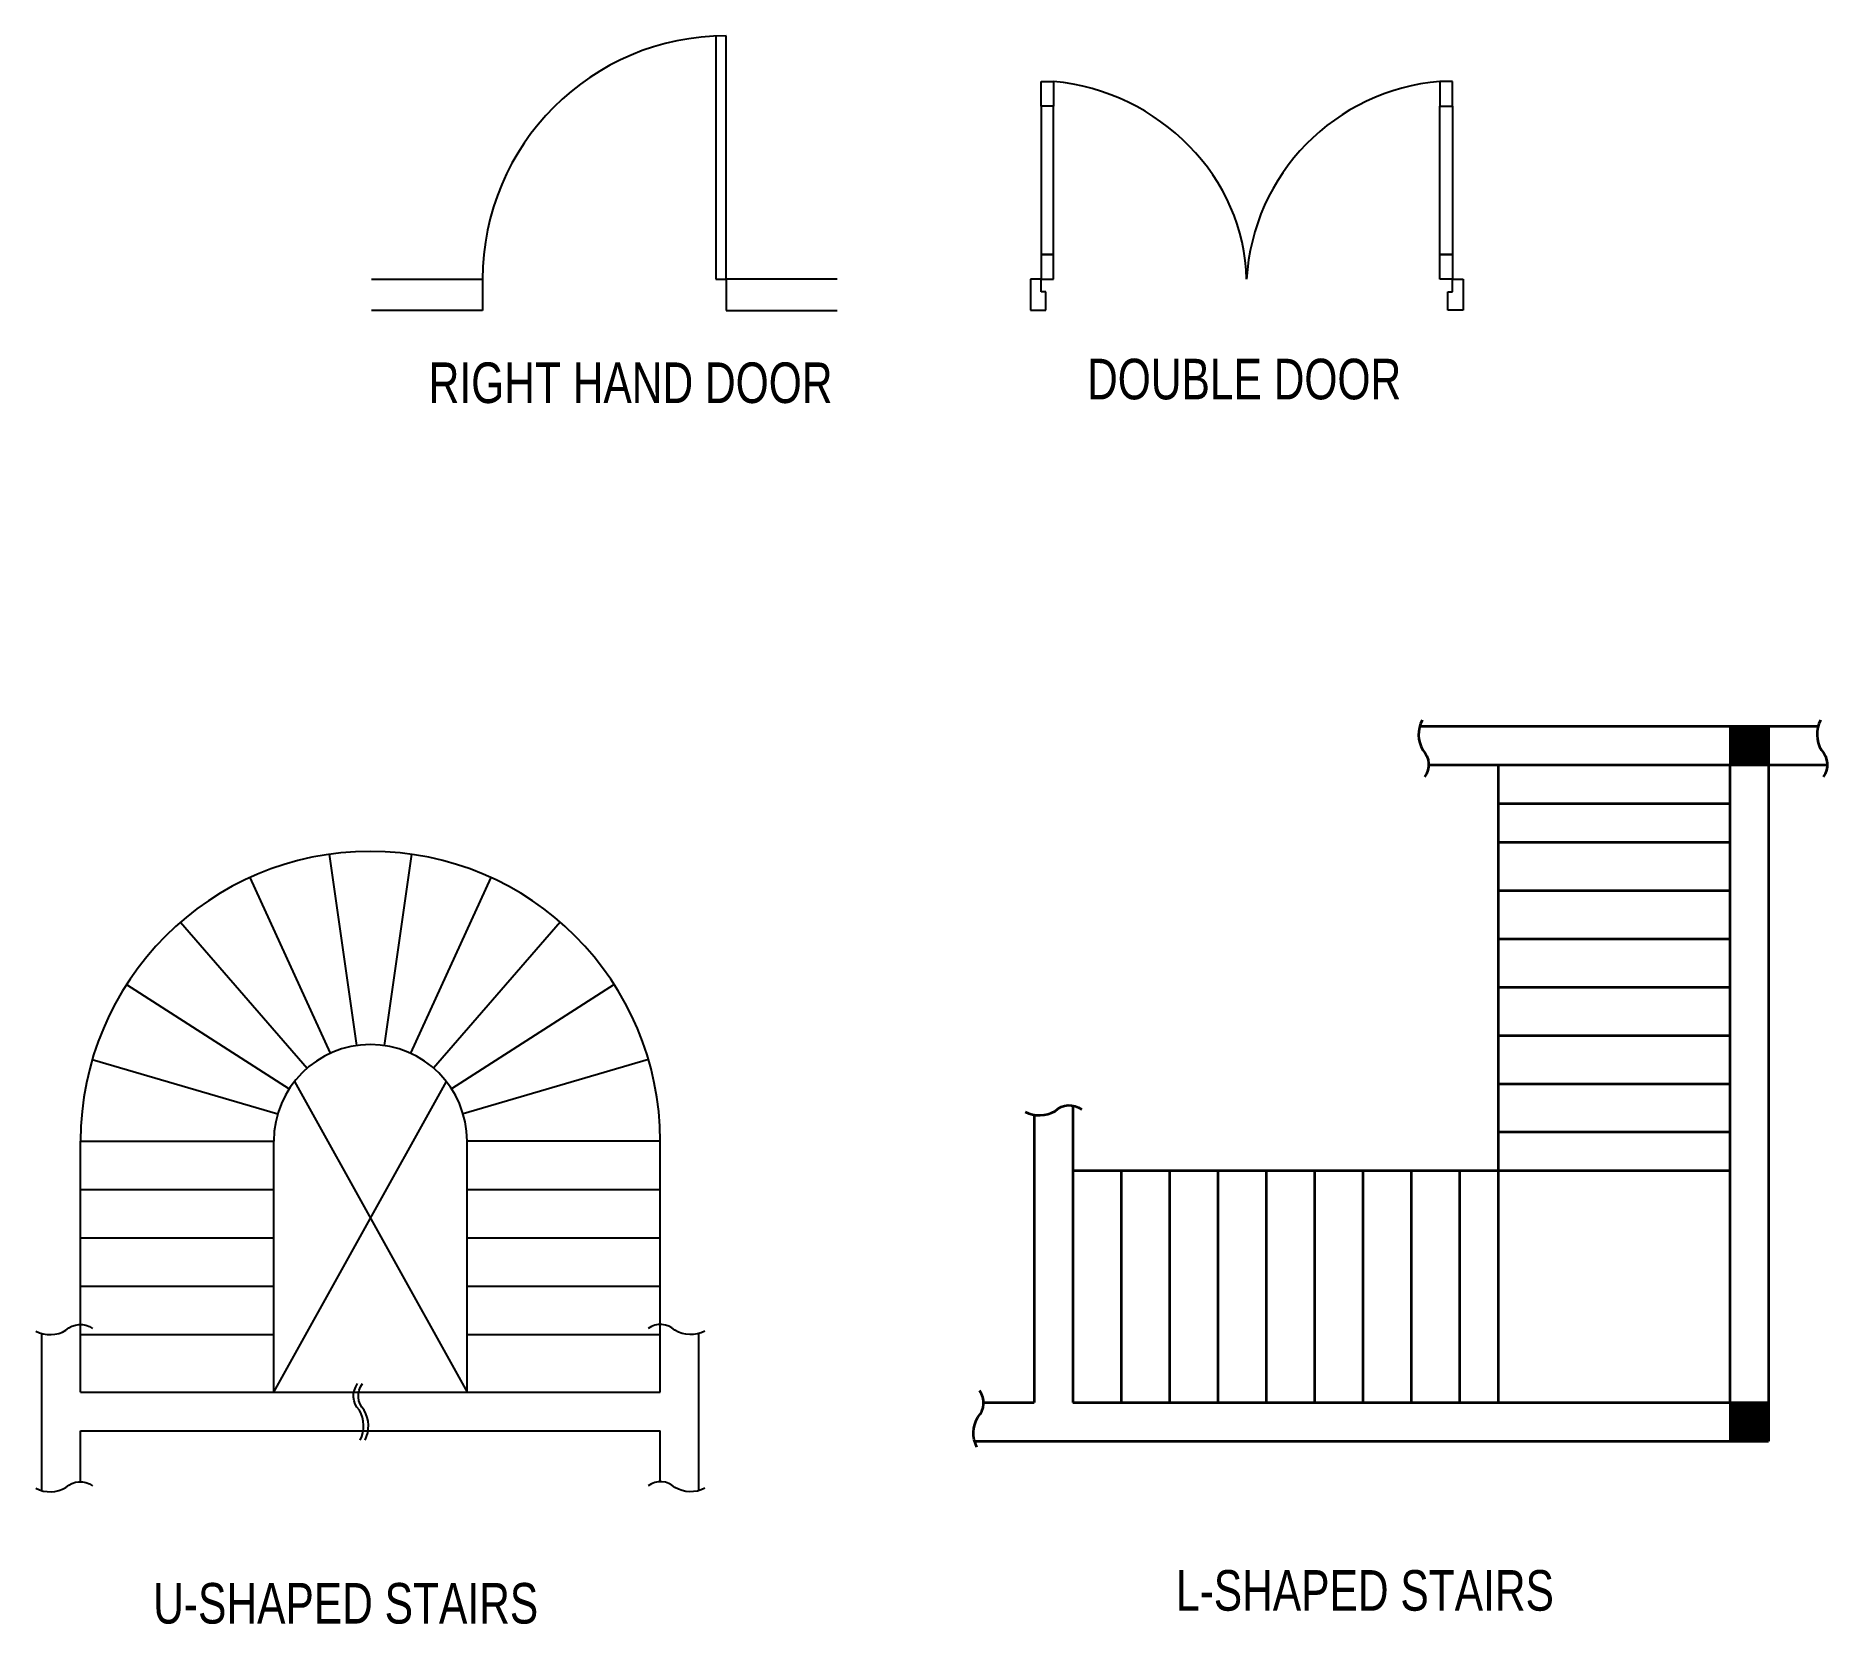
# Model space of a CAD drawing. Header units: inches. Extents: x -1068 to 4733, y -1391 to 3747.
import ezdxf

# ---------------------------------------------------------------- set-up
doc = ezdxf.new("R2010")
doc.units = ezdxf.units.IN
doc.header["$MEASUREMENT"] = 0
doc.styles.add('Ignore', font='romans.shx', dxfattribs={"width": 0.75})

# ---------------------------------------------------------------- blocks, each defined once
blk = doc.blocks.new('A$C014C1322')
for p, q in [((1114, 887.7), (1114, 100.9)), ((1146.9, 100.9), (1146.9, 888.4)), ((0, 100.9), (359.4, 100.9)), ((359.4, 100.9), (359.4, 0)), ((1114, 100.9), (1146.9, 100.9)), ((1506.2, 100.9), (1146.9, 100.9)), ((1146.9, 100.9), (1146.9, 0)), ((359.4, 0), (0, 0)), ((1146.9, 0), (1506.2, 0))]:
    blk.add_line(p, q)
blk.add_arc((1146.9, 100.9), 787.5, 90, 180)
blk = doc.blocks.new('A$C3C8A1F49')
for p, q in [((35, 660), (35, 740)), ((35, 740), (75, 740)), ((75, 740), (75, 660)), ((1325, 740), (1325, 660)), ((1365, 740), (1325, 740)), ((1365, 660), (1365, 740)), ((35, 660), (35, 180)), ((75, 660), (35, 660)), ((75, 660), (35, 660)), ((65, 660), (45, 660)), ((75, 180), (75, 660)), ((1325, 660), (1365, 660)), ((1325, 180), (1325, 660)), ((1325, 660), (1365, 660)), ((1365, 660), (1365, 180)), ((35, 180), (35, 100)), ((35, 180), (75, 180)), ((75, 180), (35, 180)), ((45, 180), (65, 180)), ((75, 100), (75, 180)), ((1325, 100), (1325, 180)), ((1325, 180), (1365, 180)), ((1365, 180), (1325, 180)), ((1365, 180), (1365, 100)), ((35, 100), (0, 100)), ((0, 100), (0, 0)), ((35, 60), (35, 100)), ((35, 100), (75, 100)), ((50, 60), (35, 60)), ((50, 50), (50, 60)), ((1365, 100), (1325, 100)), ((1350, 50), (1350, 60)), ((1350, 60), (1365, 60)), ((1365, 100), (1400, 100)), ((1365, 60), (1365, 100)), ((1400, 100), (1400, 0)), ((50, 0), (50, 50)), ((1350, 0), (1350, 50)), ((0, 0), (50, 0)), ((1400, 0), (1350, 0))]:
    blk.add_line(p, q)
blk.add_arc((1379.7, 60.8), 681.4, 94.60569, 176.6994)
blk.add_ellipse((50, 125), major_axis=(-597.1, 276.2), ratio=0.925766, start_param=-2.718612, end_param=-1.204625)
blk = doc.blocks.new('*X6')
at = {"color": 0}
for p, q in [((30550, 32250), (30750, 32450)), ((30550, 32251.4), (30748.6, 32450)), ((30550, 32252.8), (30747.2, 32450)), ((30550, 32254.2), (30745.8, 32450)), ((30550, 32255.7), (30744.3, 32450)), ((30550, 32257.1), (30742.9, 32450)), ((30550, 32258.5), (30741.5, 32450)), ((30550, 32259.9), (30740.1, 32450)), ((30550, 32261.3), (30738.7, 32450)), ((30550, 32262.7), (30737.3, 32450)), ((30550, 32264.1), (30735.9, 32450)), ((30550, 32265.6), (30734.4, 32450)), ((30550, 32267), (30733, 32450)), ((30550, 32268.4), (30731.6, 32450)), ((30550, 32269.8), (30730.2, 32450)), ((30550, 32271.2), (30728.8, 32450)), ((30550, 32272.6), (30727.4, 32450)), ((30550, 32274), (30726, 32450)), ((30550, 32275.5), (30724.5, 32450)), ((30550, 32276.9), (30723.1, 32450)), ((30550, 32278.3), (30721.7, 32450)), ((30550, 32279.7), (30720.3, 32450)), ((30550, 32281.1), (30718.9, 32450)), ((30550, 32282.5), (30717.5, 32450)), ((30550, 32283.9), (30716.1, 32450)), ((30550, 32285.4), (30714.6, 32450)), ((30550, 32286.8), (30713.2, 32450)), ((30550, 32288.2), (30711.8, 32450)), ((30550, 32289.6), (30710.4, 32450)), ((30550, 32291), (30709, 32450)), ((30550, 32292.4), (30707.6, 32450)), ((30550, 32293.8), (30706.2, 32450)), ((30550, 32295.3), (30704.7, 32450)), ((30550, 32296.7), (30703.3, 32450)), ((30550, 32298.1), (30701.9, 32450)), ((30550, 32299.5), (30700.5, 32450)), ((30550, 32300.9), (30699.1, 32450)), ((30550, 32302.3), (30697.7, 32450)), ((30550, 32303.7), (30696.3, 32450)), ((30550, 32305.2), (30694.8, 32450)), ((30550, 32306.6), (30693.4, 32450)), ((30550, 32308), (30692, 32450)), ((30550, 32309.4), (30690.6, 32450)), ((30550, 32310.8), (30689.2, 32450)), ((30550, 32312.2), (30687.8, 32450)), ((30550, 32313.6), (30686.4, 32450)), ((30550, 32315.1), (30684.9, 32450)), ((30550, 32316.5), (30683.5, 32450)), ((30550, 32317.9), (30682.1, 32450)), ((30550, 32319.3), (30680.7, 32450)), ((30550, 32320.7), (30679.3, 32450)), ((30550, 32322.1), (30677.9, 32450)), ((30550, 32323.5), (30676.5, 32450)), ((30550, 32325), (30675, 32450)), ((30550, 32326.4), (30673.6, 32450)), ((30550, 32327.8), (30672.2, 32450)), ((30550, 32329.2), (30670.8, 32450)), ((30550, 32330.6), (30669.4, 32450)), ((30550, 32332), (30668, 32450)), ((30550, 32333.4), (30666.6, 32450)), ((30550, 32334.9), (30665.1, 32450)), ((30550, 32336.3), (30663.7, 32450)), ((30550, 32337.7), (30662.3, 32450)), ((30550, 32339.1), (30660.9, 32450)), ((30550, 32340.5), (30659.5, 32450)), ((30550, 32341.9), (30658.1, 32450)), ((30550, 32343.3), (30656.7, 32450)), ((30550, 32344.8), (30655.2, 32450)), ((30550, 32346.2), (30653.8, 32450)), ((30550, 32347.6), (30652.4, 32450)), ((30550, 32349), (30651, 32450)), ((30550, 32350.4), (30649.6, 32450)), ((30550, 32351.8), (30648.2, 32450)), ((30550, 32353.2), (30646.8, 32450)), ((30550, 32354.7), (30645.3, 32450)), ((30550, 32356.1), (30643.9, 32450)), ((30550, 32357.5), (30642.5, 32450)), ((30550, 32358.9), (30641.1, 32450)), ((30550, 32360.3), (30639.7, 32450)), ((30550, 32361.7), (30638.3, 32450)), ((30550, 32363.1), (30636.9, 32450)), ((30550, 32364.6), (30635.4, 32450)), ((30550, 32366), (30634, 32450)), ((30550, 32367.4), (30632.6, 32450)), ((30550, 32368.8), (30631.2, 32450)), ((30550, 32370.2), (30629.8, 32450)), ((30550, 32371.6), (30628.4, 32450)), ((30550, 32373), (30627, 32450)), ((30550, 32374.5), (30625.5, 32450)), ((30550, 32375.9), (30624.1, 32450)), ((30550, 32377.3), (30622.7, 32450)), ((30550, 32378.7), (30621.3, 32450)), ((30550, 32380.1), (30619.9, 32450)), ((30550, 32381.5), (30618.5, 32450)), ((30550, 32382.9), (30617.1, 32450)), ((30550, 32384.4), (30615.6, 32450)), ((30550, 32385.8), (30614.2, 32450)), ((30550, 32387.2), (30612.8, 32450)), ((30550, 32388.6), (30611.4, 32450)), ((30550, 32390), (30610, 32450)), ((30550, 32391.4), (30608.6, 32450)), ((30550, 32392.8), (30607.2, 32450)), ((30550, 32394.2), (30605.8, 32450)), ((30550, 32395.7), (30604.3, 32450)), ((30550, 32397.1), (30602.9, 32450)), ((30550, 32398.5), (30601.5, 32450)), ((30550, 32399.9), (30600.1, 32450)), ((30550, 32401.3), (30598.7, 32450)), ((30550, 32402.7), (30597.3, 32450)), ((30550, 32404.1), (30595.9, 32450)), ((30550, 32405.6), (30594.4, 32450)), ((30550, 32407), (30593, 32450)), ((30550, 32408.4), (30591.6, 32450)), ((30550, 32409.8), (30590.2, 32450)), ((30550, 32411.2), (30588.8, 32450)), ((30550, 32412.6), (30587.4, 32450)), ((30550, 32414), (30586, 32450)), ((30550, 32415.5), (30584.5, 32450)), ((30550, 32416.9), (30583.1, 32450)), ((30550, 32418.3), (30581.7, 32450)), ((30550, 32419.7), (30580.3, 32450)), ((30550, 32421.1), (30578.9, 32450)), ((30550, 32422.5), (30577.5, 32450)), ((30550, 32423.9), (30576.1, 32450)), ((30550, 32425.4), (30574.6, 32450)), ((30550, 32426.8), (30573.2, 32450)), ((30550, 32428.2), (30571.8, 32450)), ((30550, 32429.6), (30570.4, 32450)), ((30550, 32431), (30569, 32450)), ((30550, 32432.4), (30567.6, 32450)), ((30550, 32433.8), (30566.2, 32450)), ((30550, 32435.3), (30564.7, 32450)), ((30550, 32436.7), (30563.3, 32450)), ((30550, 32438.1), (30561.9, 32450)), ((30550, 32439.5), (30560.5, 32450)), ((30550, 32440.9), (30559.1, 32450)), ((30550, 32442.3), (30557.7, 32450)), ((30550, 32443.7), (30556.3, 32450)), ((30550, 32445.2), (30554.8, 32450)), ((30550, 32446.6), (30553.4, 32450)), ((30550, 32448), (30552, 32450)), ((30550, 32449.4), (30550.6, 32450)), ((30551.4, 32250), (30750, 32448.6)), ((30552.8, 32250), (30750, 32447.2)), ((30554.2, 32250), (30750, 32445.8)), ((30555.7, 32250), (30750, 32444.3)), ((30557.1, 32250), (30750, 32442.9)), ((30558.5, 32250), (30750, 32441.5)), ((30559.9, 32250), (30750, 32440.1)), ((30561.3, 32250), (30750, 32438.7)), ((30562.7, 32250), (30750, 32437.3)), ((30564.1, 32250), (30750, 32435.9)), ((30565.6, 32250), (30750, 32434.4)), ((30567, 32250), (30750, 32433)), ((30568.4, 32250), (30750, 32431.6)), ((30569.8, 32250), (30750, 32430.2)), ((30571.2, 32250), (30750, 32428.8)), ((30572.6, 32250), (30750, 32427.4)), ((30574, 32250), (30750, 32426)), ((30575.5, 32250), (30750, 32424.5)), ((30576.9, 32250), (30750, 32423.1)), ((30578.3, 32250), (30750, 32421.7)), ((30579.7, 32250), (30750, 32420.3)), ((30581.1, 32250), (30750, 32418.9)), ((30582.5, 32250), (30750, 32417.5)), ((30583.9, 32250), (30750, 32416.1)), ((30585.4, 32250), (30750, 32414.6)), ((30586.8, 32250), (30750, 32413.2)), ((30588.2, 32250), (30750, 32411.8)), ((30589.6, 32250), (30750, 32410.4)), ((30591, 32250), (30750, 32409)), ((30592.4, 32250), (30750, 32407.6)), ((30593.8, 32250), (30750, 32406.2)), ((30595.3, 32250), (30750, 32404.7)), ((30596.7, 32250), (30750, 32403.3)), ((30598.1, 32250), (30750, 32401.9)), ((30599.5, 32250), (30750, 32400.5)), ((30600.9, 32250), (30750, 32399.1)), ((30602.3, 32250), (30750, 32397.7)), ((30603.7, 32250), (30750, 32396.3)), ((30605.2, 32250), (30750, 32394.8)), ((30606.6, 32250), (30750, 32393.4)), ((30608, 32250), (30750, 32392)), ((30609.4, 32250), (30750, 32390.6)), ((30610.8, 32250), (30750, 32389.2)), ((30612.2, 32250), (30750, 32387.8)), ((30613.6, 32250), (30750, 32386.4)), ((30615.1, 32250), (30750, 32384.9)), ((30616.5, 32250), (30750, 32383.5)), ((30617.9, 32250), (30750, 32382.1)), ((30619.3, 32250), (30750, 32380.7)), ((30620.7, 32250), (30750, 32379.3)), ((30622.1, 32250), (30750, 32377.9)), ((30623.5, 32250), (30750, 32376.5)), ((30625, 32250), (30750, 32375)), ((30626.4, 32250), (30750, 32373.6)), ((30627.8, 32250), (30750, 32372.2)), ((30629.2, 32250), (30750, 32370.8)), ((30630.6, 32250), (30750, 32369.4)), ((30632, 32250), (30750, 32368)), ((30633.4, 32250), (30750, 32366.6)), ((30634.9, 32250), (30750, 32365.1)), ((30636.3, 32250), (30750, 32363.7)), ((30637.7, 32250), (30750, 32362.3)), ((30639.1, 32250), (30750, 32360.9)), ((30640.5, 32250), (30750, 32359.5)), ((30641.9, 32250), (30750, 32358.1)), ((30643.3, 32250), (30750, 32356.7)), ((30644.8, 32250), (30750, 32355.2)), ((30646.2, 32250), (30750, 32353.8)), ((30647.6, 32250), (30750, 32352.4)), ((30649, 32250), (30750, 32351)), ((30650.4, 32250), (30750, 32349.6)), ((30651.8, 32250), (30750, 32348.2)), ((30653.2, 32250), (30750, 32346.8)), ((30654.7, 32250), (30750, 32345.3)), ((30656.1, 32250), (30750, 32343.9)), ((30657.5, 32250), (30750, 32342.5)), ((30658.9, 32250), (30750, 32341.1)), ((30660.3, 32250), (30750, 32339.7)), ((30661.7, 32250), (30750, 32338.3)), ((30663.1, 32250), (30750, 32336.9)), ((30664.6, 32250), (30750, 32335.4)), ((30666, 32250), (30750, 32334)), ((30667.4, 32250), (30750, 32332.6)), ((30668.8, 32250), (30750, 32331.2)), ((30670.2, 32250), (30750, 32329.8)), ((30671.6, 32250), (30750, 32328.4)), ((30673, 32250), (30750, 32327)), ((30674.5, 32250), (30750, 32325.5)), ((30675.9, 32250), (30750, 32324.1)), ((30677.3, 32250), (30750, 32322.7)), ((30678.7, 32250), (30750, 32321.3)), ((30680.1, 32250), (30750, 32319.9)), ((30681.5, 32250), (30750, 32318.5)), ((30682.9, 32250), (30750, 32317.1)), ((30684.4, 32250), (30750, 32315.6)), ((30685.8, 32250), (30750, 32314.2)), ((30687.2, 32250), (30750, 32312.8)), ((30688.6, 32250), (30750, 32311.4)), ((30690, 32250), (30750, 32310)), ((30691.4, 32250), (30750, 32308.6)), ((30692.8, 32250), (30750, 32307.2)), ((30694.2, 32250), (30750, 32305.8)), ((30695.7, 32250), (30750, 32304.3)), ((30697.1, 32250), (30750, 32302.9)), ((30698.5, 32250), (30750, 32301.5)), ((30699.9, 32250), (30750, 32300.1)), ((30701.3, 32250), (30750, 32298.7)), ((30702.7, 32250), (30750, 32297.3)), ((30704.1, 32250), (30750, 32295.9)), ((30705.6, 32250), (30750, 32294.4)), ((30707, 32250), (30750, 32293)), ((30708.4, 32250), (30750, 32291.6)), ((30709.8, 32250), (30750, 32290.2)), ((30711.2, 32250), (30750, 32288.8)), ((30712.6, 32250), (30750, 32287.4)), ((30714, 32250), (30750, 32286)), ((30715.5, 32250), (30750, 32284.5)), ((30716.9, 32250), (30750, 32283.1)), ((30718.3, 32250), (30750, 32281.7)), ((30719.7, 32250), (30750, 32280.3)), ((30721.1, 32250), (30750, 32278.9)), ((30722.5, 32250), (30750, 32277.5)), ((30723.9, 32250), (30750, 32276.1)), ((30725.4, 32250), (30750, 32274.6)), ((30726.8, 32250), (30750, 32273.2)), ((30728.2, 32250), (30750, 32271.8)), ((30729.6, 32250), (30750, 32270.4)), ((30731, 32250), (30750, 32269)), ((30732.4, 32250), (30750, 32267.6)), ((30733.8, 32250), (30750, 32266.2)), ((30735.3, 32250), (30750, 32264.7)), ((30736.7, 32250), (30750, 32263.3)), ((30738.1, 32250), (30750, 32261.9)), ((30739.5, 32250), (30750, 32260.5)), ((30740.9, 32250), (30750, 32259.1)), ((30742.3, 32250), (30750, 32257.7)), ((30743.7, 32250), (30750, 32256.3)), ((30745.2, 32250), (30750, 32254.8)), ((30746.6, 32250), (30750, 32253.4)), ((30748, 32250), (30750, 32252)), ((30749.4, 32250), (30750, 32250.6))]:
    blk.add_line(p, q, dxfattribs=at)
blk = doc.blocks.new('*U5')
at = {"color": 0}
for p, q in [((0, 0), (0, 200)), ((0, 200), (200, 200)), ((200, 200), (200, 0)), ((200, 0), (0, 0))]:
    blk.add_line(p, q, dxfattribs=at)
blk = doc.blocks.new('*U7')
blk.add_blockref('*X6', (-30550, -32250))
at = {"color": 0}
blk.add_blockref('*U5', (0, 0), dxfattribs=at)
blk = doc.blocks.new('COT')
at = {"color": 0, "linetype": 'ByBlock'}
blk.add_blockref('*U7', (-100, -100), dxfattribs=at)
blk = doc.blocks.new('A$C66DE4F5F')
at = {"lineweight": 35}
for p in [(4113.1, 3731.3), (4.1, 31.3)]:
    blk.add_line(p, (4113.1, 31.3), dxfattribs=at)
for points in [[(2319.8, 3762.6, 0.256301), (2324.2, 3607.1, -0.370366), (2333.1, 3469.4)], [(4382, 3762.6, 0.256301), (4386.5, 3607.1, -0.370366), (4395.3, 3469.4)], [(265.3, 1735.2, 0.256301), (420.7, 1739.6, -0.370366), (558.5, 1748.5)], [(16.2, 0, -0.256301), (20.7, 155.5, 0.370366), (29.5, 293.2)]]:
    blk.add_lwpolyline(points, format="xyb", dxfattribs=at)
for points in [[(2307.6, 3731.3), (4369.9, 3731.3)], [(2354.4, 3531.3), (4416.6, 3531.3)], [(2713.1, 3531.3), (2713.1, 231.3)], [(3913.1, 3531.3), (3913.1, 231.3)], [(2713.1, 3331.3), (3913.1, 3331.3)], [(2713.1, 3131.3), (3913.1, 3131.3)], [(2713.1, 2881.3), (3913.1, 2881.3)], [(2713.1, 2631.3), (3913.1, 2631.3)], [(2713.1, 2381.3), (3913.1, 2381.3)], [(2713.1, 2131.3), (3913.1, 2131.3)], [(2713.1, 1881.3), (3913.1, 1881.3)], [(513.1, 1768.2), (513.1, 231.3)], [(313.1, 1719.5), (313.1, 231.3)], [(2713.1, 1631.3), (3913.1, 1631.3)], [(513.1, 1431.3), (3913.1, 1431.3)], [(763.1, 1431.3), (763.1, 231.3)], [(1013.1, 1431.3), (1013.1, 231.3)], [(1263.1, 1431.3), (1263.1, 231.3)], [(1513.1, 1431.3), (1513.1, 231.3)], [(1763.1, 1431.3), (1763.1, 231.3)], [(2013.1, 1431.3), (2013.1, 231.3)], [(2263.1, 1431.3), (2263.1, 231.3)], [(2513.1, 1431.3), (2513.1, 231.3)], [(50.8, 231.3), (313.1, 231.3)], [(513.1, 231.3), (3913.1, 231.3)]]:
    blk.add_lwpolyline(points, dxfattribs=at)
at = {"lineweight": 35, "xscale": -1, "rotation": 90}
for p in [(4012.4, 3631.1), (4013.1, 131.7)]:
    blk.add_blockref('COT', p, dxfattribs=at)
blk = doc.blocks.new('A$C53DA0B22')
for p, q in [((1231.3, 513.1), (2124.9, 2121.5)), ((1337.7, 2121.5), (2231.3, 513.1)), ((231.3, 513.1), (231.3, 1813.1)), ((1231.3, 513.1), (1231.3, 1813.1)), ((2231.3, 513.1), (2231.3, 1813.1)), ((3231.3, 513.1), (3231.3, 1813.1))]:
    blk.add_line(p, q)
for points in [[(1517.8, 3297.8), (1660.1, 2308)], [(1944.8, 3297.8), (1802.5, 2308)], [(1108.2, 3177.5), (1523.6, 2267.9)], [(2354.4, 3177.5), (1939, 2267.9)], [(749, 2946.7), (1403.9, 2190.9)], [(2713.6, 2946.7), (2058.7, 2190.9)], [(469.4, 2624), (1310.7, 2083.4)], [(2993.2, 2624), (2151.9, 2083.4)], [(292.1, 2235.7), (1251.6, 1953.9)], [(3170.5, 2235.7), (2211, 1953.9)], [(231.3, 1813.1), (1231.3, 1813.1)], [(3231.3, 1813.1), (2231.3, 1813.1)], [(231.3, 1563.1), (1231.3, 1563.1)], [(2231.3, 1563.1), (3231.3, 1563.1)], [(231.3, 1313.1), (1231.3, 1313.1)], [(2231.3, 1313.1), (3231.3, 1313.1)], [(231.3, 1063.1), (1231.3, 1063.1)], [(2231.3, 1063.1), (3231.3, 1063.1)], [(31.3, 4.1), (31.3, 817.5)], [(231.3, 813.1), (1231.3, 813.1)], [(2231.3, 813.1), (3231.3, 813.1)], [(3431.3, 4.1), (3431.3, 817.5)], [(231.3, 513.1), (2364.9, 513.1)], [(1089.9, 513.1), (3231.3, 513.1)], [(231.3, 313.1), (2413.6, 313.1)], [(231.3, 50.8), (231.3, 313.1)], [(1138.6, 313.1), (3231.3, 313.1)], [(3231.3, 50.8), (3231.3, 313.1)]]:
    blk.add_lwpolyline(points)
for points in [[(0, 829.6, 0.256301), (155.5, 834.1, -0.370366), (293.2, 842.9)], [(3462.6, 829.6, -0.256301), (3307.1, 834.1, 0.370366), (3169.4, 842.9)], [(1678.6, 265.3, 0.256301), (1674.1, 420.7, -0.370366), (1665.3, 558.5)], [(1703.6, 265.3, 0.256301), (1699.1, 420.7, -0.370366), (1690.3, 558.5)], [(0, 16.2, 0.256301), (155.5, 20.7, -0.370366), (293.2, 29.5)], [(3462.6, 16.2, -0.256301), (3307.1, 20.7, 0.370366), (3169.4, 29.5)]]:
    blk.add_lwpolyline(points, format="xyb")
for radius in [1500, 500]:
    blk.add_arc((1731.3, 1813.1), radius, 0, 180)

msp = doc.modelspace()

# ---------------------------------------------------------------- block references
for name, p in [('A$C014C1322', (17.4, 2858.7)), ('A$C3C8A1F49', (2148.8, 2859.6))]:
    msp.add_blockref(name, p)
at = {"lineweight": 40, "xscale": 0.625, "yscale": 0.625, "zscale": 0.625}
msp.add_blockref('A$C66DE4F5F', (1965.8, -818.2), dxfattribs=at)
at = {"xscale": 0.625, "yscale": 0.625, "zscale": 0.625}
msp.add_blockref('A$C53DA0B22', (-1068.1, -961.5), dxfattribs=at)

# ---------------------------------------------------------------- texts
at = {"char_height": 131.25, "attachment_point": 1, "style": 'Ignore'}
for s, insert, width in [('{\\fArial CYR|b0|i0|c0|p34;RIGHT HAND DOOR}', (202.5, 2690.7), 1368.75), ('{\\fArial|b0|i0|c0|p34;DOUBLE DOOR}', (2332.2, 2702.6), 1385.122), ('{\\fArial CYR|b0|i0|c0|p34; L-SHAPED STAIRS}', (2581.6, -1215.9), 1368.75), ('{\\fArial CYR|b0|i0|c0|p34;U-SHAPED STAIRS}', (-688.6, -1257.6), 1734.138)]:
    msp.add_mtext(s, dxfattribs=dict(at, insert=insert, width=width))

doc.saveas('drawing.dxf')
